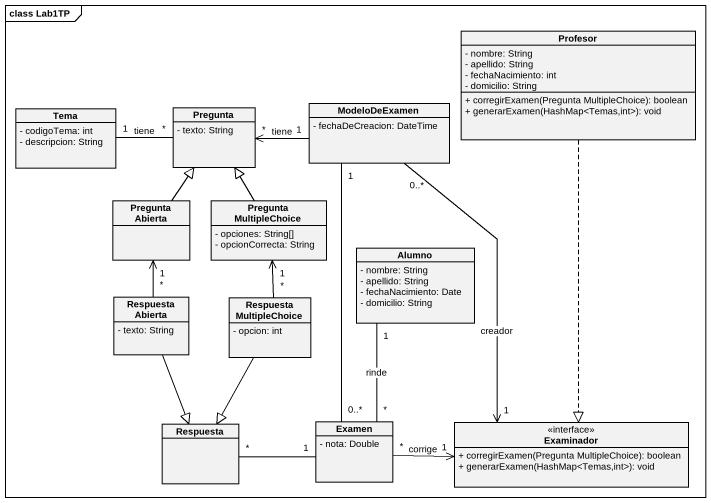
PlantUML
@startuml
mainframe class Lab1TP
hide circle
hide empty members
skinparam classAttributeIconSize 0
class Profesor {
  - nombre: String
  - apellido: String
  - fechaNacimiento: int
  - domicilio: String
  + corregirExamen(Pregunta MultipleChoice): boolean
  + generarExamen(HashMap<Temas,int>): void
}
class Tema {
  - codigoTema: int
  - descripcion: String
}
class Pregunta {
  - texto: String
}
class ModeloDeExamen {
  - fechaDeCreacion: DateTime
}
class "Pregunta Abierta" as Pregunta_Abierta
class "Pregunta MultipleChoice" as Pregunta_MultipleChoice {
  - opciones: String[]
  - opcionCorrecta: String
}
class Alumno {
  - nombre: String
  - apellido: String
  - fechaNacimiento: Date
  - domicilio: String
}
class "Respuesta Abierta" as Respuesta_Abierta {
  - texto: String
}
class "Respuesta MultipleChoice" as Respuesta_MultipleChoice {
  - opcion: int
}
class Respuesta
class Examen {
  - nota: Double
}
class Examinador <<interface>> {
  + corregirExamen(Pregunta MultipleChoice): boolean
  + generarExamen(HashMap<Temas,int>): void
}
Profesor ..|> Examinador
Pregunta "*" -left- "1" Tema : tiene
ModeloDeExamen "1" -left-> "*" Pregunta : tiene
ModeloDeExamen "1" -- "0..*" Examen
Pregunta_Abierta -up-|> Pregunta
Pregunta_MultipleChoice -up-|> Pregunta
Respuesta_Abierta "*" -up-> "1" Pregunta_Abierta
Respuesta_Abierta --|> Respuesta
Respuesta_MultipleChoice "*" -up-> "1" Pregunta_MultipleChoice
Respuesta_MultipleChoice --|> Respuesta
Respuesta "*" -right- "1" Examen
Examen "*" -up- "1" Alumno : rinde
Examinador "1" <-up- "0..*" ModeloDeExamen : creador
Examinador "1" <-left- "*" Examen : corrige
@enduml
